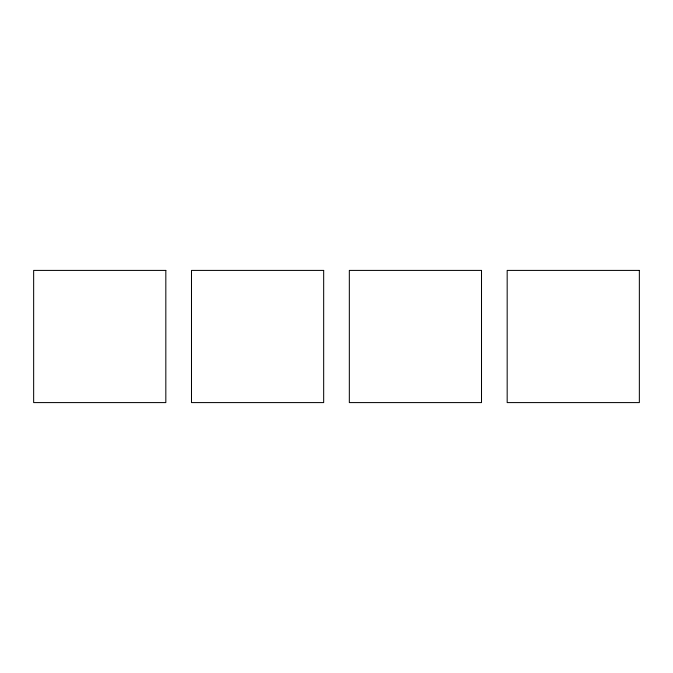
<?xml version="1.0" encoding="UTF-8"?>
<svg xmlns="http://www.w3.org/2000/svg" width="673" height="673" viewBox="0 0 673 673"><rect width="100%" height="100%" fill="white"/><g stroke="black" fill="none" stroke-linecap="round" stroke-linejoin="round"><path stroke-width="1.01" d="M165.827 270.411L33.65 270.411L33.65 402.589L165.827 402.589L165.827 270.411M323.671 270.411L191.494 270.411L191.494 402.589L323.671 402.589L323.671 270.411M481.506 270.411L349.329 270.411L349.329 402.589L481.506 402.589L481.506 270.411M639.35 270.411L507.173 270.411L507.173 402.589L639.35 402.589L639.35 270.411"/></g></svg>
